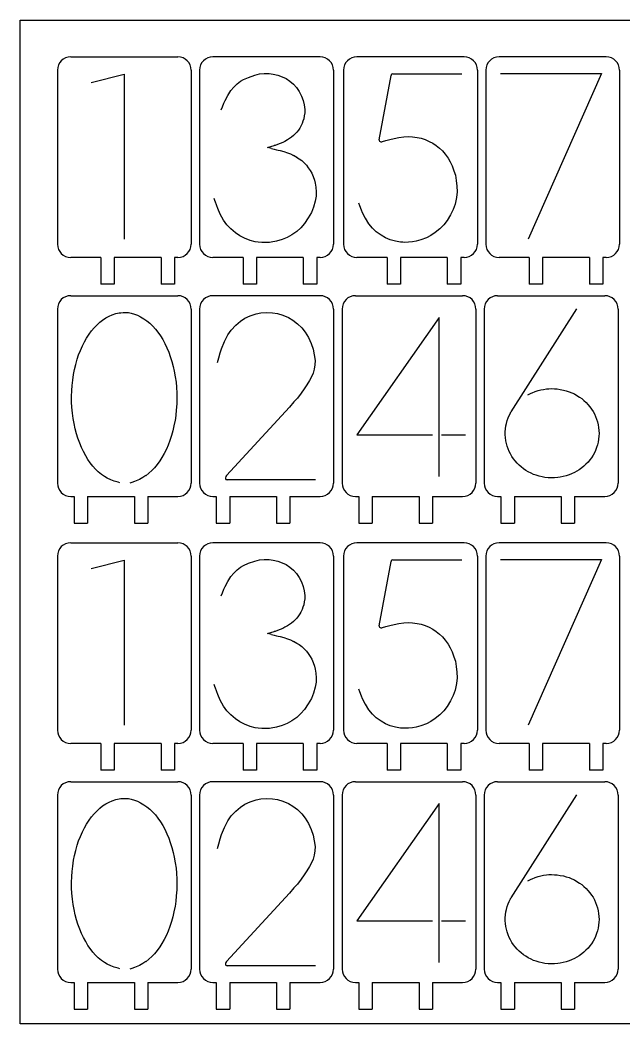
# Model space of a CAD drawing. Header units: millimetres. Extents: x 2133 to 4632, y 1065 to 2652.
# Drawn here: x 3803.5 to 3984, y 2005.3 to 2305.3 of the extents above; entities that cross this region are included whole.
import ezdxf

# ---------------------------------------------------------------- set-up
doc = ezdxf.new("R2010")
doc.units = ezdxf.units.MM
doc.layers.add('细实线', color=7, linetype='Continuous', lineweight=25)

msp = doc.modelspace()

# ---------------------------------------------------------------- linework, layer by layer
at = {"color": 7, "linetype": 'Continuous', "lineweight": 25}
for p, q in [((3818.642, 2294.303), (3850.642, 2294.303)), ((3893.135, 2294.303), (3861.135, 2294.303)), ((3936.178, 2294.303), (3904.178, 2294.303)), ((3978.671, 2294.303), (3946.671, 2294.303)), ((3814.642, 2290.303), (3814.642, 2238.303)), ((3854.642, 2290.303), (3854.642, 2238.303)), ((3857.135, 2290.303), (3857.135, 2238.303)), ((3897.135, 2290.303), (3897.135, 2238.303)), ((3900.178, 2290.303), (3900.178, 2238.303)), ((3940.178, 2290.303), (3940.178, 2238.303)), ((3942.671, 2290.303), (3942.671, 2238.303)), ((3982.671, 2290.303), (3982.671, 2238.303)), ((3827.642, 2234.303), (3818.642, 2234.303)), ((3827.642, 2234.303), (3827.642, 2226.303)), ((3845.642, 2234.303), (3831.642, 2234.303)), ((3831.642, 2234.303), (3831.642, 2226.303)), ((3845.642, 2234.303), (3845.642, 2226.303)), ((3850.642, 2234.303), (3849.642, 2234.303)), ((3849.642, 2234.303), (3849.642, 2226.303)), ((3870.135, 2234.303), (3861.135, 2234.303)), ((3870.135, 2234.303), (3870.135, 2226.303)), ((3888.135, 2234.303), (3874.135, 2234.303)), ((3874.135, 2234.303), (3874.135, 2226.303)), ((3888.135, 2234.303), (3888.135, 2226.303)), ((3893.135, 2234.303), (3892.135, 2234.303)), ((3892.135, 2234.303), (3892.135, 2226.303)), ((3913.178, 2234.303), (3904.178, 2234.303)), ((3913.178, 2234.303), (3913.178, 2226.303)), ((3931.178, 2234.303), (3917.178, 2234.303)), ((3917.178, 2234.303), (3917.178, 2226.303)), ((3931.178, 2234.303), (3931.178, 2226.303)), ((3936.178, 2234.303), (3935.178, 2234.303)), ((3935.178, 2234.303), (3935.178, 2226.303)), ((3955.671, 2234.303), (3946.671, 2234.303)), ((3955.671, 2234.303), (3955.671, 2226.303)), ((3973.671, 2234.303), (3959.671, 2234.303)), ((3959.671, 2234.303), (3959.671, 2226.303)), ((3973.671, 2234.303), (3973.671, 2226.303)), ((3978.671, 2234.303), (3977.671, 2234.303)), ((3977.671, 2234.303), (3977.671, 2226.303)), ((3831.642, 2226.303), (3827.642, 2226.303)), ((3849.642, 2226.303), (3845.642, 2226.303)), ((3874.135, 2226.303), (3870.135, 2226.303)), ((3892.135, 2226.303), (3888.135, 2226.303)), ((3917.178, 2226.303), (3913.178, 2226.303)), ((3935.178, 2226.303), (3931.178, 2226.303)), ((3959.671, 2226.303), (3955.671, 2226.303)), ((3977.671, 2226.303), (3973.671, 2226.303)), ((3818.642, 2222.891), (3850.642, 2222.891)), ((3893.135, 2222.891), (3861.135, 2222.891)), ((3903.734, 2222.891), (3935.734, 2222.891)), ((3946.227, 2222.891), (3978.227, 2222.891)), ((3814.642, 2218.891), (3814.642, 2166.891)), ((3854.642, 2218.891), (3854.642, 2166.891)), ((3857.135, 2218.891), (3857.135, 2166.891)), ((3897.135, 2218.891), (3897.135, 2166.891)), ((3899.734, 2218.891), (3899.734, 2166.891)), ((3939.734, 2218.891), (3939.734, 2166.891)), ((3942.227, 2218.891), (3942.227, 2166.891)), ((3982.227, 2218.891), (3982.227, 2166.891)), ((3818.642, 2162.891), (3819.642, 2162.891)), ((3819.642, 2162.891), (3819.642, 2154.891)), ((3823.642, 2162.891), (3823.642, 2154.891)), ((3823.642, 2162.891), (3837.642, 2162.891)), ((3837.642, 2162.891), (3837.642, 2154.891)), ((3841.642, 2162.891), (3850.642, 2162.891)), ((3841.642, 2162.891), (3841.642, 2154.891)), ((3861.135, 2162.891), (3862.135, 2162.891)), ((3862.135, 2162.891), (3862.135, 2154.891)), ((3866.135, 2162.891), (3866.135, 2154.891)), ((3866.135, 2162.891), (3880.135, 2162.891)), ((3880.135, 2162.891), (3880.135, 2154.891)), ((3884.135, 2162.891), (3893.135, 2162.891)), ((3884.135, 2162.891), (3884.135, 2154.891)), ((3903.734, 2162.891), (3904.734, 2162.891)), ((3904.734, 2162.891), (3904.734, 2154.891)), ((3908.734, 2162.891), (3908.734, 2154.891)), ((3908.734, 2162.891), (3922.734, 2162.891)), ((3922.734, 2162.891), (3922.734, 2154.891)), ((3926.734, 2162.891), (3935.734, 2162.891)), ((3926.734, 2162.891), (3926.734, 2154.891)), ((3946.227, 2162.891), (3947.227, 2162.891)), ((3947.227, 2162.891), (3947.227, 2154.891)), ((3951.227, 2162.891), (3951.227, 2154.891)), ((3951.227, 2162.891), (3965.227, 2162.891)), ((3965.227, 2162.891), (3965.227, 2154.891)), ((3969.227, 2162.891), (3978.227, 2162.891)), ((3969.227, 2162.891), (3969.227, 2154.891)), ((3819.642, 2154.891), (3823.642, 2154.891)), ((3837.642, 2154.891), (3841.642, 2154.891)), ((3862.135, 2154.891), (3866.135, 2154.891)), ((3880.135, 2154.891), (3884.135, 2154.891)), ((3904.734, 2154.891), (3908.734, 2154.891)), ((3922.734, 2154.891), (3926.734, 2154.891)), ((3947.227, 2154.891), (3951.227, 2154.891)), ((3965.227, 2154.891), (3969.227, 2154.891)), ((3818.642, 2149.068), (3850.642, 2149.068)), ((3893.135, 2149.068), (3861.135, 2149.068)), ((3936.178, 2149.068), (3904.178, 2149.068)), ((3978.671, 2149.068), (3946.671, 2149.068)), ((3814.642, 2145.068), (3814.642, 2093.068)), ((3854.642, 2145.068), (3854.642, 2093.068)), ((3857.135, 2145.068), (3857.135, 2093.068)), ((3897.135, 2145.068), (3897.135, 2093.068)), ((3900.178, 2145.068), (3900.178, 2093.068)), ((3940.178, 2145.068), (3940.178, 2093.068)), ((3942.671, 2145.068), (3942.671, 2093.068)), ((3982.671, 2145.068), (3982.671, 2093.068)), ((3827.642, 2089.068), (3818.642, 2089.068)), ((3827.642, 2089.068), (3827.642, 2081.068)), ((3845.642, 2089.068), (3831.642, 2089.068)), ((3831.642, 2089.068), (3831.642, 2081.068)), ((3845.642, 2089.068), (3845.642, 2081.068)), ((3850.642, 2089.068), (3849.642, 2089.068)), ((3849.642, 2089.068), (3849.642, 2081.068)), ((3870.135, 2089.068), (3861.135, 2089.068)), ((3870.135, 2089.068), (3870.135, 2081.068)), ((3888.135, 2089.068), (3874.135, 2089.068)), ((3874.135, 2089.068), (3874.135, 2081.068)), ((3888.135, 2089.068), (3888.135, 2081.068)), ((3893.135, 2089.068), (3892.135, 2089.068)), ((3892.135, 2089.068), (3892.135, 2081.068)), ((3913.178, 2089.068), (3904.178, 2089.068)), ((3913.178, 2089.068), (3913.178, 2081.068)), ((3931.178, 2089.068), (3917.178, 2089.068)), ((3917.178, 2089.068), (3917.178, 2081.068)), ((3931.178, 2089.068), (3931.178, 2081.068)), ((3936.178, 2089.068), (3935.178, 2089.068)), ((3935.178, 2089.068), (3935.178, 2081.068)), ((3955.671, 2089.068), (3946.671, 2089.068)), ((3955.671, 2089.068), (3955.671, 2081.068)), ((3973.671, 2089.068), (3959.671, 2089.068)), ((3959.671, 2089.068), (3959.671, 2081.068)), ((3973.671, 2089.068), (3973.671, 2081.068)), ((3978.671, 2089.068), (3977.671, 2089.068)), ((3977.671, 2089.068), (3977.671, 2081.068)), ((3831.642, 2081.068), (3827.642, 2081.068)), ((3849.642, 2081.068), (3845.642, 2081.068)), ((3874.135, 2081.068), (3870.135, 2081.068)), ((3892.135, 2081.068), (3888.135, 2081.068)), ((3917.178, 2081.068), (3913.178, 2081.068)), ((3935.178, 2081.068), (3931.178, 2081.068)), ((3959.671, 2081.068), (3955.671, 2081.068)), ((3977.671, 2081.068), (3973.671, 2081.068)), ((3818.642, 2077.656), (3850.642, 2077.656)), ((3893.135, 2077.656), (3861.135, 2077.656)), ((3903.734, 2077.656), (3935.734, 2077.656)), ((3946.227, 2077.656), (3978.227, 2077.656)), ((3814.642, 2073.656), (3814.642, 2021.656)), ((3854.642, 2073.656), (3854.642, 2021.656)), ((3857.135, 2073.656), (3857.135, 2021.656)), ((3897.135, 2073.656), (3897.135, 2021.656)), ((3899.734, 2073.656), (3899.734, 2021.656)), ((3939.734, 2073.656), (3939.734, 2021.656)), ((3942.227, 2073.656), (3942.227, 2021.656)), ((3982.227, 2073.656), (3982.227, 2021.656)), ((3818.642, 2017.656), (3819.642, 2017.656)), ((3819.642, 2017.656), (3819.642, 2009.656)), ((3823.642, 2017.656), (3823.642, 2009.656)), ((3823.642, 2017.656), (3837.642, 2017.656)), ((3837.642, 2017.656), (3837.642, 2009.656)), ((3841.642, 2017.656), (3850.642, 2017.656)), ((3841.642, 2017.656), (3841.642, 2009.656)), ((3861.135, 2017.656), (3862.135, 2017.656)), ((3862.135, 2017.656), (3862.135, 2009.656)), ((3866.135, 2017.656), (3866.135, 2009.656)), ((3866.135, 2017.656), (3880.135, 2017.656)), ((3880.135, 2017.656), (3880.135, 2009.656)), ((3884.135, 2017.656), (3893.135, 2017.656)), ((3884.135, 2017.656), (3884.135, 2009.656)), ((3903.734, 2017.656), (3904.734, 2017.656)), ((3904.734, 2017.656), (3904.734, 2009.656)), ((3908.734, 2017.656), (3908.734, 2009.656)), ((3908.734, 2017.656), (3922.734, 2017.656)), ((3922.734, 2017.656), (3922.734, 2009.656)), ((3926.734, 2017.656), (3935.734, 2017.656)), ((3926.734, 2017.656), (3926.734, 2009.656)), ((3946.227, 2017.656), (3947.227, 2017.656)), ((3947.227, 2017.656), (3947.227, 2009.656)), ((3951.227, 2017.656), (3951.227, 2009.656)), ((3951.227, 2017.656), (3965.227, 2017.656)), ((3965.227, 2017.656), (3965.227, 2009.656)), ((3969.227, 2017.656), (3978.227, 2017.656)), ((3969.227, 2017.656), (3969.227, 2009.656)), ((3819.642, 2009.656), (3823.642, 2009.656)), ((3837.642, 2009.656), (3841.642, 2009.656)), ((3862.135, 2009.656), (3866.135, 2009.656)), ((3880.135, 2009.656), (3884.135, 2009.656)), ((3904.734, 2009.656), (3908.734, 2009.656)), ((3922.734, 2009.656), (3926.734, 2009.656)), ((3947.227, 2009.656), (3951.227, 2009.656)), ((3965.227, 2009.656), (3969.227, 2009.656))]:
    msp.add_line(p, q, dxfattribs=at)
for points in [[(3873.645, 2288.833), (3875.018, 2289.153)], [(3875.018, 2289.153), (3876.414, 2289.264)], [(3876.414, 2289.264), (3877.904, 2289.257)], [(3877.904, 2289.257), (3879.151, 2289.117)], [(3879.151, 2289.117), (3880.493, 2288.787)], [(3867.398, 2285.232), (3868.405, 2286.186)], [(3868.405, 2286.186), (3869.405, 2286.983)], [(3869.405, 2286.983), (3870.243, 2287.476)], [(3870.243, 2287.476), (3871.784, 2288.148)], [(3871.784, 2288.148), (3873.645, 2288.833)], [(3880.493, 2288.787), (3881.866, 2288.313)], [(3881.866, 2288.313), (3882.986, 2287.776)], [(3882.986, 2287.776), (3884.12, 2287.011)], [(3884.12, 2287.011), (3885.254, 2286.06)], [(3885.254, 2286.06), (3886.101, 2285.147)], [(3865.559, 2282.737), (3866.502, 2284.172)], [(3866.502, 2284.172), (3867.398, 2285.232)], [(3886.101, 2285.147), (3886.888, 2283.959)], [(3886.888, 2283.959), (3887.601, 2282.567)], [(3863.97, 2279.324), (3864.405, 2280.408)], [(3864.405, 2280.408), (3864.748, 2281.215)], [(3864.748, 2281.215), (3865.559, 2282.737)], [(3887.601, 2282.567), (3888.079, 2281.261)], [(3888.079, 2281.261), (3888.395, 2279.892)], [(3863.609, 2278.425), (3863.97, 2279.324)], [(3888.395, 2279.892), (3888.57, 2278.563)], [(3888.563, 2277.575), (3888.439, 2276.633)], [(3888.57, 2278.563), (3888.563, 2277.575)], [(3887.758, 2274.318), (3887.413, 2273.598)], [(3888.042, 2275.006), (3887.758, 2274.318)], [(3888.252, 2275.702), (3888.042, 2275.006)], [(3888.439, 2276.633), (3888.252, 2275.702)], [(3885.746, 2271.291), (3885.219, 2270.789)], [(3886.193, 2271.793), (3885.746, 2271.291)], [(3886.671, 2272.411), (3886.193, 2271.793)], [(3887.08, 2273.009), (3886.671, 2272.411)], [(3887.413, 2273.598), (3887.08, 2273.009)], [(3880.386, 2268.04), (3879.722, 2267.818)], [(3881.247, 2268.367), (3880.386, 2268.04)], [(3882.006, 2268.689), (3881.247, 2268.367)], [(3882.67, 2269.022), (3882.006, 2268.689)], [(3883.408, 2269.444), (3882.67, 2269.022)], [(3884.053, 2269.854), (3883.408, 2269.444)], [(3884.611, 2270.271), (3884.053, 2269.854)], [(3885.219, 2270.789), (3884.611, 2270.271)], [(3911.85, 2268.986), (3912.819, 2269.271)], [(3912.807, 2269.268), (3914.017, 2269.599)], [(3914.017, 2269.599), (3915.249, 2269.911)], [(3915.249, 2269.911), (3916.689, 2270.178)], [(3916.689, 2270.178), (3918.195, 2270.362)], [(3918.195, 2270.362), (3919.452, 2270.42)], [(3919.452, 2270.42), (3920.779, 2270.348)], [(3920.779, 2270.348), (3922.18, 2270.174)], [(3922.18, 2270.174), (3923.339, 2269.932)], [(3923.339, 2269.932), (3924.531, 2269.541)], [(3924.531, 2269.541), (3925.786, 2269.023)], [(3925.786, 2269.023), (3926.811, 2268.492)], [(3926.811, 2268.492), (3927.831, 2267.801)], [(3879.426, 2266.694), (3880.092, 2266.523)], [(3879.587, 2267.778), (3879.428, 2267.732)], [(3879.739, 2267.823), (3879.587, 2267.778)], [(3880.092, 2266.523), (3880.672, 2266.383)], [(3880.672, 2266.383), (3881.229, 2266.253)], [(3881.229, 2266.253), (3882.277, 2265.968)], [(3882.277, 2265.968), (3883.369, 2265.618)], [(3883.369, 2265.618), (3884.265, 2265.278)], [(3884.265, 2265.278), (3885.209, 2264.83)], [(3927.831, 2267.801), (3928.897, 2266.952)], [(3928.897, 2266.952), (3929.752, 2266.141)], [(3929.752, 2266.141), (3930.568, 2265.164)], [(3930.568, 2265.164), (3931.399, 2264.002)], [(3885.18, 2264.844), (3886.159, 2264.31)], [(3886.127, 2264.327), (3886.891, 2263.843)], [(3886.891, 2263.843), (3887.655, 2263.25)], [(3887.655, 2263.25), (3888.429, 2262.558)], [(3888.429, 2262.558), (3889.048, 2261.916)], [(3931.399, 2264.002), (3932.048, 2262.921)], [(3932.048, 2262.921), (3932.623, 2261.673)], [(3889.048, 2261.916), (3889.639, 2261.155)], [(3889.639, 2261.155), (3890.224, 2260.275)], [(3890.224, 2260.275), (3890.676, 2259.467)], [(3890.676, 2259.467), (3891.075, 2258.533)], [(3932.607, 2261.715), (3933.179, 2260.213)], [(3933.179, 2260.213), (3933.582, 2258.873)], [(3891.075, 2258.533), (3891.451, 2257.45)], [(3891.451, 2257.45), (3891.714, 2256.48)], [(3891.714, 2256.48), (3891.881, 2255.32)], [(3933.582, 2258.873), (3933.862, 2257.354)], [(3933.862, 2257.354), (3934.053, 2255.581)], [(3891.881, 2255.32), (3891.965, 2253.931)], [(3891.965, 2253.931), (3891.943, 2252.636)], [(3934.108, 2253.952), (3933.927, 2252.211)], [(3934.053, 2255.581), (3934.108, 2253.952)], [(3861.827, 2251.086), (3861.536, 2251.951)], [(3862.306, 2249.727), (3861.824, 2251.096)], [(3891.693, 2251.123), (3891.19, 2249.364)], [(3891.943, 2252.636), (3891.693, 2251.123)], [(3905.028, 2249.715), (3904.692, 2250.542)], [(3933.515, 2250.289), (3932.959, 2248.624)], [(3933.927, 2252.211), (3933.515, 2250.289)], [(3862.573, 2248.969), (3862.306, 2249.727)], [(3863.34, 2247.214), (3862.573, 2248.969)], [(3864.323, 2245.444), (3863.34, 2247.214)], [(3890.542, 2247.738), (3889.64, 2246.124)], [(3891.19, 2249.364), (3890.542, 2247.738)], [(3905.567, 2248.408), (3905.028, 2249.715)], [(3905.872, 2247.672), (3905.567, 2248.409)], [(3906.716, 2246.002), (3905.872, 2247.672)], [(3932.167, 2247.028), (3931.152, 2245.374)], [(3932.959, 2248.624), (3932.167, 2247.028)], [(3865.311, 2244.039), (3864.323, 2245.444)], [(3866.456, 2242.844), (3865.311, 2244.039)], [(3888.517, 2244.495), (3887.43, 2243.224)], [(3889.64, 2246.124), (3888.517, 2244.495)], [(3907.763, 2244.347), (3906.681, 2246.057)], [(3908.79, 2243.063), (3907.763, 2244.347)], [(3930.147, 2244.054), (3928.988, 2242.901)], [(3931.152, 2245.374), (3930.147, 2244.054)], [(3867.855, 2241.647), (3866.456, 2242.844)], [(3869.174, 2240.738), (3867.855, 2241.647)], [(3884.67, 2241.05), (3883.3, 2240.262)], [(3886.162, 2242.119), (3884.67, 2241.05)], [(3887.43, 2243.224), (3886.162, 2242.119)], [(3909.964, 2241.989), (3908.79, 2243.063)], [(3911.38, 2240.938), (3909.964, 2241.989)], [(3927.594, 2241.744), (3926.299, 2240.864)], [(3928.988, 2242.901), (3927.594, 2241.744)], [(3870.579, 2240.048), (3869.174, 2240.738)], [(3872.236, 2239.422), (3870.579, 2240.048)], [(3873.742, 2239.014), (3872.236, 2239.422)], [(3874.648, 2238.88), (3873.742, 2239.014)], [(3875.723, 2238.794), (3874.648, 2238.88)], [(3876.844, 2238.765), (3875.723, 2238.794)], [(3877.466, 2238.775), (3876.844, 2238.765)], [(3878.053, 2238.805), (3877.466, 2238.775)], [(3878.577, 2238.857), (3878.053, 2238.805)], [(3880.105, 2239.159), (3878.577, 2238.857)], [(3881.809, 2239.665), (3880.105, 2239.159)], [(3883.3, 2240.262), (3881.809, 2239.665)], [(3912.695, 2240.169), (3911.38, 2240.938)], [(3914.09, 2239.619), (3912.695, 2240.169)], [(3915.722, 2239.154), (3914.09, 2239.619)], [(3917.18, 2238.892), (3915.722, 2239.154)], [(3917.522, 2238.863), (3917.18, 2238.892)], [(3917.938, 2238.845), (3917.522, 2238.863)], [(3918.386, 2238.839), (3917.938, 2238.845)], [(3919.613, 2238.877), (3918.386, 2238.839)], [(3920.818, 2238.988), (3919.613, 2238.877)], [(3921.867, 2239.162), (3920.773, 2238.981)], [(3923.313, 2239.582), (3921.867, 2239.162)], [(3924.932, 2240.217), (3923.313, 2239.582)], [(3926.299, 2240.864), (3924.932, 2240.217)], [(3830.068, 2216.795), (3831.007, 2217.184)], [(3831.007, 2217.184), (3832.09, 2217.527)], [(3832.09, 2217.527), (3833.071, 2217.746)], [(3833.071, 2217.746), (3833.636, 2217.816)], [(3833.636, 2217.816), (3834.279, 2217.862)], [(3834.279, 2217.862), (3834.922, 2217.877)], [(3834.922, 2217.877), (3835.266, 2217.872)], [(3835.266, 2217.872), (3835.584, 2217.856)], [(3835.584, 2217.856), (3835.855, 2217.83)], [(3835.855, 2217.83), (3836.673, 2217.67)], [(3836.673, 2217.67), (3837.652, 2217.392)], [(3837.652, 2217.392), (3838.582, 2217.052)], [(3838.582, 2217.052), (3839.491, 2216.608)], [(3872.301, 2216.897), (3874.005, 2217.479)], [(3874.005, 2217.479), (3875.477, 2217.771)], [(3875.477, 2217.771), (3877.17, 2217.864)], [(3877.17, 2217.864), (3878.936, 2217.793)], [(3878.936, 2217.793), (3880.411, 2217.549)], [(3880.411, 2217.549), (3882.027, 2217.044)], [(3882.027, 2217.044), (3883.671, 2216.353)], [(3825.59, 2213.269), (3826.483, 2214.21)], [(3826.483, 2214.21), (3827.297, 2214.969)], [(3827.297, 2214.969), (3828.159, 2215.628)], [(3828.159, 2215.628), (3829.161, 2216.289)], [(3829.161, 2216.289), (3830.068, 2216.795)], [(3839.491, 2216.608), (3840.512, 2216.008)], [(3840.512, 2216.008), (3841.407, 2215.389)], [(3841.407, 2215.389), (3842.225, 2214.692)], [(3842.225, 2214.692), (3843.14, 2213.806)], [(3866.607, 2212.638), (3867.93, 2214.048)], [(3867.93, 2214.048), (3869.387, 2215.314)], [(3869.387, 2215.314), (3870.706, 2216.167)], [(3870.706, 2216.167), (3872.301, 2216.897)], [(3883.671, 2216.353), (3884.996, 2215.599)], [(3884.996, 2215.599), (3886.361, 2214.534)], [(3886.361, 2214.534), (3887.699, 2213.258)], [(3823.355, 2210.202), (3824.119, 2211.386)], [(3824.119, 2211.386), (3824.824, 2212.366)], [(3824.824, 2212.366), (3825.59, 2213.269)], [(3843.14, 2213.806), (3843.94, 2212.935)], [(3843.94, 2212.935), (3844.658, 2212.01)], [(3844.658, 2212.01), (3845.449, 2210.872)], [(3864.559, 2209.215), (3865.587, 2211.194)], [(3865.587, 2211.194), (3866.607, 2212.638)], [(3887.699, 2213.258), (3888.716, 2212.021)], [(3888.716, 2212.021), (3889.656, 2210.435)], [(3822.126, 2207.912), (3822.705, 2209.082)], [(3822.705, 2209.082), (3823.355, 2210.202)], [(3845.449, 2210.872), (3846.133, 2209.78)], [(3846.133, 2209.78), (3846.733, 2208.657)], [(3846.733, 2208.657), (3847.379, 2207.302)], [(3863.679, 2207.063), (3864.559, 2209.215)], [(3889.656, 2210.435), (3890.501, 2208.61)], [(3890.501, 2208.61), (3891.058, 2206.928)], [(3820.56, 2203.883), (3820.996, 2205.213)], [(3820.996, 2205.213), (3821.511, 2206.518)], [(3821.511, 2206.518), (3822.126, 2207.912)], [(3847.379, 2207.302), (3847.929, 2206.018)], [(3847.929, 2206.018), (3848.392, 2204.727)], [(3862.871, 2204.349), (3863.296, 2205.836)], [(3863.29, 2205.82), (3863.679, 2207.063)], [(3891.058, 2206.928), (3891.43, 2205.171)], [(3891.43, 2205.171), (3891.64, 2203.487)], [(3819.745, 2200.817), (3820.113, 2202.313)], [(3820.107, 2202.291), (3820.56, 2203.883)], [(3848.392, 2204.727), (3848.874, 2203.19)], [(3848.874, 2203.19), (3849.27, 2201.743)], [(3862.457, 2202.899), (3862.871, 2204.349)], [(3891.635, 2202.224), (3891.426, 2200.976)], [(3891.64, 2203.487), (3891.635, 2202.224)], [(3819.22, 2197.68), (3819.477, 2199.392)], [(3819.477, 2199.392), (3819.754, 2200.851)], [(3849.27, 2201.743), (3849.578, 2200.316)], [(3849.578, 2200.316), (3849.875, 2198.629)], [(3891.066, 2199.697), (3890.63, 2198.68)], [(3891.426, 2200.976), (3891.066, 2199.697)], [(3818.936, 2194.54), (3819.036, 2196.091)], [(3819.036, 2196.091), (3819.22, 2197.68)], [(3849.875, 2198.629), (3850.098, 2197.049)], [(3850.098, 2197.049), (3850.234, 2195.52)], [(3889.218, 2196.266), (3888.441, 2195.102)], [(3890.004, 2197.554), (3889.218, 2196.266)], [(3890.63, 2198.68), (3890.004, 2197.554)], [(3818.886, 2192.745), (3818.936, 2194.54)], [(3850.234, 2195.52), (3850.327, 2193.733)], [(3850.327, 2193.733), (3850.357, 2192.071)], [(3887.473, 2193.767), (3886.361, 2192.298)], [(3888.441, 2195.102), (3887.473, 2193.767)], [(3955.223, 2193.286), (3955.662, 2193.486)], [(3955.662, 2193.486), (3956.217, 2193.738)], [(3956.213, 2193.736), (3956.562, 2193.893)], [(3956.562, 2193.893), (3957.406, 2194.221)], [(3957.406, 2194.221), (3958.313, 2194.522)], [(3958.313, 2194.522), (3959.102, 2194.734)], [(3959.102, 2194.734), (3959.958, 2194.906)], [(3959.958, 2194.906), (3960.816, 2195.04)], [(3960.816, 2195.04), (3961.501, 2195.107)], [(3961.501, 2195.107), (3962.312, 2195.121)], [(3962.312, 2195.121), (3963.222, 2195.096)], [(3963.222, 2195.096), (3964.04, 2195.033)], [(3964.04, 2195.033), (3964.961, 2194.898)], [(3964.961, 2194.898), (3965.919, 2194.708)], [(3965.919, 2194.708), (3966.709, 2194.502)], [(3966.709, 2194.502), (3967.561, 2194.209)], [(3967.561, 2194.209), (3968.442, 2193.856)], [(3968.442, 2193.856), (3969.161, 2193.519)], [(3969.161, 2193.519), (3969.926, 2193.078)], [(3969.926, 2193.078), (3970.713, 2192.58)], [(3818.895, 2191.097), (3818.886, 2192.745)], [(3818.982, 2189.539), (3818.895, 2191.097)], [(3850.31, 2190.53), (3850.188, 2188.728)], [(3850.357, 2192.071), (3850.308, 2190.509)], [(3886.361, 2192.298), (3885.337, 2191.154)], [(3970.713, 2192.58), (3971.352, 2192.122)], [(3971.352, 2192.122), (3972.013, 2191.567)], [(3972.013, 2191.567), (3972.687, 2190.94)], [(3972.687, 2190.94), (3973.224, 2190.378)], [(3973.224, 2190.378), (3973.764, 2189.719)], [(3819.144, 2187.775), (3818.982, 2189.539)], [(3819.345, 2186.189), (3819.144, 2187.775)], [(3850.027, 2187.139), (3849.795, 2185.637)], [(3850.19, 2188.748), (3850.022, 2187.109)], [(3949.393, 2186.424), (3949.691, 2187.117)], [(3949.691, 2187.117), (3950.037, 2187.834)], [(3973.764, 2189.719), (3974.306, 2188.981)], [(3974.306, 2188.981), (3974.728, 2188.33)], [(3974.728, 2188.33), (3975.131, 2187.581)], [(3975.131, 2187.581), (3975.521, 2186.75)], [(3819.608, 2184.733), (3819.345, 2186.189)], [(3819.969, 2183.095), (3819.608, 2184.733)], [(3849.799, 2185.659), (3849.472, 2183.97)], [(3948.688, 2183.954), (3948.861, 2184.738)], [(3948.861, 2184.738), (3949.116, 2185.63)], [(3949.116, 2185.63), (3949.393, 2186.424)], [(3975.521, 2186.75), (3975.81, 2186.026)], [(3975.81, 2186.026), (3976.059, 2185.206)], [(3976.059, 2185.206), (3976.28, 2184.3)], [(3976.28, 2184.3), (3976.42, 2183.514)], [(3820.347, 2181.631), (3819.969, 2183.095)], [(3820.767, 2180.309), (3820.347, 2181.631)], [(3848.736, 2181.117), (3848.232, 2179.605)], [(3849.125, 2182.462), (3848.736, 2181.117)], [(3849.472, 2183.97), (3849.125, 2182.462)], [(3948.497, 2181.35), (3948.507, 2182.171)], [(3948.558, 2180.5), (3948.497, 2181.35)], [(3948.507, 2182.171), (3948.577, 2183.116)], [(3948.577, 2183.116), (3948.688, 2183.954)], [(3976.42, 2183.514), (3976.503, 2182.612)], [(3976.5, 2182.648), (3976.532, 2181.7)], [(3976.532, 2181.7), (3976.51, 2180.889)], [(3821.305, 2178.833), (3820.767, 2180.309)], [(3821.84, 2177.523), (3821.305, 2178.833)], [(3847.735, 2178.238), (3847.204, 2177.048)], [(3848.232, 2179.605), (3847.735, 2178.238)], [(3948.68, 2179.564), (3948.558, 2180.5)], [(3948.834, 2178.77), (3948.68, 2179.564)], [(3949.061, 2177.972), (3948.834, 2178.77)], [(3976.071, 2178.322), (3975.808, 2177.518)], [(3976.254, 2179.098), (3976.071, 2178.322)], [(3976.412, 2180.025), (3976.254, 2179.098)], [(3976.51, 2180.889), (3976.412, 2180.025)], [(3822.399, 2176.364), (3821.84, 2177.523)], [(3823.094, 2175.082), (3822.399, 2176.364)], [(3823.768, 2173.959), (3823.094, 2175.082)], [(3846.538, 2175.723), (3845.88, 2174.54)], [(3847.204, 2177.048), (3846.538, 2175.723)], [(3949.364, 2177.098), (3949.061, 2177.972)], [(3949.67, 2176.361), (3949.364, 2177.098)], [(3950.044, 2175.635), (3949.67, 2176.361)], [(3950.508, 2174.844), (3950.044, 2175.635)], [(3974.731, 2175.217), (3974.237, 2174.444)], [(3975.143, 2175.944), (3974.731, 2175.217)], [(3975.472, 2176.659), (3975.143, 2175.944)], [(3975.808, 2177.518), (3975.458, 2176.623)], [(3824.447, 2172.99), (3823.768, 2173.959)], [(3825.279, 2171.937), (3824.447, 2172.99)], [(3844.418, 2172.43), (3843.631, 2171.459)], [(3845.225, 2173.534), (3844.418, 2172.43)], [(3845.88, 2174.54), (3845.225, 2173.534)], [(3950.951, 2174.18), (3950.508, 2174.844)], [(3951.457, 2173.541), (3950.951, 2174.18)], [(3952.064, 2172.85), (3951.457, 2173.541)], [(3952.628, 2172.277), (3952.064, 2172.85)], [(3953.247, 2171.74), (3952.628, 2172.277)], [(3972.602, 2172.503), (3972.025, 2171.957)], [(3973.236, 2173.172), (3972.602, 2172.503)], [(3973.776, 2173.806), (3973.236, 2173.172)], [(3974.237, 2174.444), (3973.776, 2173.806)], [(3826.072, 2171.033), (3825.279, 2171.937)], [(3826.851, 2170.284), (3826.072, 2171.033)], [(3827.8, 2169.493), (3826.851, 2170.284)], [(3828.692, 2168.84), (3827.8, 2169.493)], [(3841.089, 2169.119), (3840.191, 2168.53)], [(3841.968, 2169.837), (3841.042, 2169.089)], [(3842.898, 2170.689), (3841.942, 2169.815)], [(3843.631, 2171.459), (3842.87, 2170.663)], [(3953.979, 2171.168), (3953.247, 2171.74)], [(3954.649, 2170.7), (3953.979, 2171.168)], [(3955.364, 2170.28), (3954.649, 2170.7)], [(3956.202, 2169.845), (3955.364, 2170.28)], [(3956.963, 2169.499), (3956.202, 2169.845)], [(3957.757, 2169.212), (3956.963, 2169.499)], [(3958.681, 2168.931), (3957.757, 2169.212)], [(3966.755, 2169.059), (3965.816, 2168.811)], [(3967.577, 2169.324), (3966.755, 2169.059)], [(3968.339, 2169.638), (3967.577, 2169.324)], [(3969.195, 2170.044), (3968.339, 2169.638)], [(3969.941, 2170.447), (3969.195, 2170.044)], [(3970.619, 2170.885), (3969.941, 2170.447)], [(3971.373, 2171.431), (3970.619, 2170.885)], [(3972.025, 2171.957), (3971.373, 2171.431)], [(3829.558, 2168.334), (3828.692, 2168.84)], [(3830.596, 2167.843), (3829.558, 2168.334)], [(3831.598, 2167.461), (3830.596, 2167.843)], [(3832.058, 2167.324), (3831.598, 2167.461)], [(3832.759, 2167.121), (3832.053, 2167.326)], [(3833.292, 2166.967), (3832.759, 2167.121)], [(3836.891, 2167.07), (3836.266, 2166.848)], [(3837.714, 2167.363), (3836.891, 2167.07)], [(3838.174, 2167.53), (3837.714, 2167.363)], [(3839.167, 2167.975), (3838.174, 2167.53)], [(3840.191, 2168.53), (3839.167, 2167.975)], [(3959.515, 2168.726), (3958.681, 2168.931)], [(3960.37, 2168.585), (3959.515, 2168.726)], [(3961.358, 2168.477), (3960.37, 2168.585)], [(3962.235, 2168.427), (3961.358, 2168.477)], [(3962.265, 2168.426), (3962.235, 2168.427)], [(3962.353, 2168.43), (3962.315, 2168.43)], [(3963.249, 2168.458), (3962.353, 2168.43)], [(3964.174, 2168.531), (3963.249, 2168.458)], [(3964.957, 2168.632), (3964.174, 2168.531)], [(3965.816, 2168.811), (3964.957, 2168.632)], [(3869.405, 2141.748), (3870.243, 2142.241)], [(3870.243, 2142.241), (3871.784, 2142.913)], [(3871.784, 2142.913), (3873.645, 2143.598)], [(3873.645, 2143.598), (3875.018, 2143.918)], [(3875.018, 2143.918), (3876.414, 2144.029)], [(3876.414, 2144.029), (3877.904, 2144.022)], [(3877.904, 2144.022), (3879.151, 2143.882)], [(3879.151, 2143.882), (3880.493, 2143.552)], [(3880.493, 2143.552), (3881.866, 2143.078)], [(3881.866, 2143.078), (3882.986, 2142.541)], [(3882.986, 2142.541), (3884.12, 2141.776)], [(3866.502, 2138.937), (3867.398, 2139.997)], [(3867.398, 2139.997), (3868.405, 2140.951)], [(3868.405, 2140.951), (3869.405, 2141.748)], [(3884.12, 2141.776), (3885.254, 2140.825)], [(3885.254, 2140.825), (3886.101, 2139.912)], [(3886.101, 2139.912), (3886.888, 2138.724)], [(3864.748, 2135.98), (3865.559, 2137.502)], [(3865.559, 2137.502), (3866.502, 2138.937)], [(3886.888, 2138.724), (3887.601, 2137.332)], [(3887.601, 2137.332), (3888.079, 2136.026)], [(3888.079, 2136.026), (3888.395, 2134.657)], [(3863.609, 2133.19), (3863.97, 2134.089)], [(3863.97, 2134.089), (3864.405, 2135.173)], [(3864.405, 2135.173), (3864.748, 2135.98)], [(3888.395, 2134.657), (3888.57, 2133.328)], [(3888.57, 2133.328), (3888.563, 2132.34)], [(3888.252, 2130.467), (3888.042, 2129.771)], [(3888.439, 2131.398), (3888.252, 2130.467)], [(3888.563, 2132.34), (3888.439, 2131.398)], [(3886.671, 2127.176), (3886.193, 2126.558)], [(3887.08, 2127.774), (3886.671, 2127.176)], [(3887.413, 2128.363), (3887.08, 2127.774)], [(3887.758, 2129.083), (3887.413, 2128.363)], [(3888.042, 2129.771), (3887.758, 2129.083)], [(3883.408, 2124.209), (3882.67, 2123.787)], [(3884.053, 2124.619), (3883.408, 2124.209)], [(3884.611, 2125.036), (3884.053, 2124.619)], [(3885.219, 2125.554), (3884.611, 2125.036)], [(3885.746, 2126.056), (3885.219, 2125.554)], [(3886.193, 2126.558), (3885.746, 2126.056)], [(3911.85, 2123.751), (3912.819, 2124.036)], [(3912.807, 2124.033), (3914.017, 2124.364)], [(3914.017, 2124.364), (3915.249, 2124.676)], [(3915.249, 2124.676), (3916.689, 2124.943)], [(3916.689, 2124.943), (3918.195, 2125.127)], [(3918.195, 2125.127), (3919.452, 2125.185)], [(3919.452, 2125.185), (3920.779, 2125.113)], [(3920.779, 2125.113), (3922.18, 2124.939)], [(3922.18, 2124.939), (3923.339, 2124.697)], [(3923.339, 2124.697), (3924.531, 2124.306)], [(3924.531, 2124.306), (3925.786, 2123.788)], [(3879.426, 2121.459), (3880.092, 2121.288)], [(3879.587, 2122.543), (3879.428, 2122.497)], [(3879.739, 2122.588), (3879.587, 2122.543)], [(3880.386, 2122.805), (3879.722, 2122.583)], [(3880.092, 2121.288), (3880.672, 2121.148)], [(3881.247, 2123.132), (3880.386, 2122.805)], [(3880.672, 2121.148), (3881.229, 2121.018)], [(3881.229, 2121.018), (3882.277, 2120.733)], [(3882.006, 2123.453), (3881.247, 2123.132)], [(3882.67, 2123.787), (3882.006, 2123.453)], [(3925.786, 2123.788), (3926.811, 2123.257)], [(3926.811, 2123.257), (3927.831, 2122.566)], [(3927.831, 2122.566), (3928.897, 2121.717)], [(3928.897, 2121.717), (3929.752, 2120.906)], [(3882.277, 2120.733), (3883.369, 2120.383)], [(3883.369, 2120.383), (3884.265, 2120.043)], [(3884.265, 2120.043), (3885.209, 2119.595)], [(3885.18, 2119.609), (3886.159, 2119.075)], [(3886.127, 2119.092), (3886.891, 2118.608)], [(3886.891, 2118.608), (3887.655, 2118.015)], [(3887.655, 2118.015), (3888.429, 2117.323)], [(3929.752, 2120.906), (3930.568, 2119.929)], [(3930.568, 2119.929), (3931.399, 2118.767)], [(3931.399, 2118.767), (3932.048, 2117.686)], [(3888.429, 2117.323), (3889.048, 2116.681)], [(3889.048, 2116.681), (3889.639, 2115.92)], [(3889.639, 2115.92), (3890.224, 2115.04)], [(3890.224, 2115.04), (3890.676, 2114.232)], [(3932.048, 2117.686), (3932.623, 2116.438)], [(3932.607, 2116.48), (3933.179, 2114.978)], [(3890.676, 2114.232), (3891.075, 2113.298)], [(3891.075, 2113.298), (3891.451, 2112.215)], [(3891.451, 2112.215), (3891.714, 2111.245)], [(3933.179, 2114.978), (3933.582, 2113.638)], [(3933.582, 2113.638), (3933.862, 2112.119)], [(3933.862, 2112.119), (3934.053, 2110.346)], [(3891.714, 2111.245), (3891.881, 2110.085)], [(3891.881, 2110.085), (3891.965, 2108.696)], [(3934.053, 2110.346), (3934.108, 2108.717)], [(3861.827, 2105.851), (3861.536, 2106.716)], [(3891.943, 2107.401), (3891.693, 2105.888)], [(3891.965, 2108.696), (3891.943, 2107.401)], [(3933.927, 2106.976), (3933.515, 2105.054)], [(3934.108, 2108.717), (3933.927, 2106.976)], [(3862.306, 2104.492), (3861.824, 2105.861)], [(3862.573, 2103.734), (3862.306, 2104.492)], [(3863.34, 2101.979), (3862.573, 2103.734)], [(3891.19, 2104.129), (3890.542, 2102.503)], [(3891.693, 2105.888), (3891.19, 2104.129)], [(3905.028, 2104.48), (3904.692, 2105.307)], [(3905.567, 2103.173), (3905.028, 2104.48)], [(3905.872, 2102.437), (3905.567, 2103.174)], [(3932.959, 2103.389), (3932.167, 2101.793)], [(3933.515, 2105.054), (3932.959, 2103.389)], [(3864.323, 2100.209), (3863.34, 2101.979)], [(3865.311, 2098.804), (3864.323, 2100.209)], [(3889.64, 2100.889), (3888.517, 2099.26)], [(3890.542, 2102.503), (3889.64, 2100.889)], [(3906.716, 2100.767), (3905.872, 2102.437)], [(3907.763, 2099.112), (3906.681, 2100.822)], [(3931.152, 2100.139), (3930.147, 2098.819)], [(3932.167, 2101.793), (3931.152, 2100.139)], [(3866.456, 2097.609), (3865.311, 2098.804)], [(3867.855, 2096.412), (3866.456, 2097.609)], [(3887.43, 2097.989), (3886.162, 2096.884)], [(3888.517, 2099.26), (3887.43, 2097.989)], [(3908.79, 2097.828), (3907.763, 2099.112)], [(3909.964, 2096.754), (3908.79, 2097.828)], [(3928.988, 2097.666), (3927.594, 2096.509)], [(3930.147, 2098.819), (3928.988, 2097.666)], [(3869.174, 2095.503), (3867.855, 2096.412)], [(3870.579, 2094.813), (3869.174, 2095.503)], [(3872.236, 2094.187), (3870.579, 2094.813)], [(3873.742, 2093.779), (3872.236, 2094.187)], [(3881.809, 2094.43), (3880.105, 2093.924)], [(3883.3, 2095.027), (3881.809, 2094.43)], [(3884.67, 2095.815), (3883.3, 2095.027)], [(3886.162, 2096.884), (3884.67, 2095.815)], [(3911.38, 2095.703), (3909.964, 2096.754)], [(3912.695, 2094.934), (3911.38, 2095.703)], [(3914.09, 2094.384), (3912.695, 2094.934)], [(3915.722, 2093.919), (3914.09, 2094.384)], [(3923.313, 2094.347), (3921.867, 2093.927)], [(3924.932, 2094.982), (3923.313, 2094.347)], [(3926.299, 2095.629), (3924.932, 2094.982)], [(3927.594, 2096.509), (3926.299, 2095.629)], [(3874.648, 2093.645), (3873.742, 2093.779)], [(3875.723, 2093.559), (3874.648, 2093.645)], [(3876.844, 2093.53), (3875.723, 2093.559)], [(3877.466, 2093.54), (3876.844, 2093.53)], [(3878.053, 2093.57), (3877.466, 2093.54)], [(3878.577, 2093.622), (3878.053, 2093.57)], [(3880.105, 2093.924), (3878.577, 2093.622)], [(3917.18, 2093.657), (3915.722, 2093.919)], [(3917.522, 2093.628), (3917.18, 2093.657)], [(3917.938, 2093.61), (3917.522, 2093.628)], [(3918.386, 2093.604), (3917.938, 2093.61)], [(3919.613, 2093.642), (3918.386, 2093.604)], [(3920.818, 2093.753), (3919.613, 2093.642)], [(3921.867, 2093.927), (3920.773, 2093.746)], [(3827.297, 2069.734), (3828.159, 2070.393)], [(3828.159, 2070.393), (3829.161, 2071.054)], [(3829.161, 2071.054), (3830.068, 2071.56)], [(3830.068, 2071.56), (3831.007, 2071.949)], [(3831.007, 2071.949), (3832.09, 2072.292)], [(3832.09, 2072.292), (3833.071, 2072.511)], [(3833.071, 2072.511), (3833.636, 2072.581)], [(3833.636, 2072.581), (3834.279, 2072.627)], [(3834.279, 2072.627), (3834.922, 2072.642)], [(3834.922, 2072.642), (3835.266, 2072.637)], [(3835.266, 2072.637), (3835.584, 2072.621)], [(3835.584, 2072.621), (3835.855, 2072.595)], [(3835.855, 2072.595), (3836.673, 2072.435)], [(3836.673, 2072.435), (3837.652, 2072.157)], [(3837.652, 2072.157), (3838.582, 2071.817)], [(3838.582, 2071.817), (3839.491, 2071.373)], [(3839.491, 2071.373), (3840.512, 2070.773)], [(3840.512, 2070.773), (3841.407, 2070.154)], [(3841.407, 2070.154), (3842.225, 2069.457)], [(3867.93, 2068.813), (3869.387, 2070.078)], [(3869.387, 2070.078), (3870.706, 2070.932)], [(3870.706, 2070.932), (3872.301, 2071.662)], [(3872.301, 2071.662), (3874.005, 2072.244)], [(3874.005, 2072.244), (3875.477, 2072.536)], [(3875.477, 2072.536), (3877.17, 2072.629)], [(3877.17, 2072.629), (3878.936, 2072.558)], [(3878.936, 2072.558), (3880.411, 2072.314)], [(3880.411, 2072.314), (3882.027, 2071.809)], [(3882.027, 2071.809), (3883.671, 2071.118)], [(3883.671, 2071.118), (3884.996, 2070.364)], [(3884.996, 2070.364), (3886.361, 2069.299)], [(3824.119, 2066.151), (3824.824, 2067.131)], [(3824.824, 2067.131), (3825.59, 2068.034)], [(3825.59, 2068.034), (3826.483, 2068.975)], [(3826.483, 2068.975), (3827.297, 2069.734)], [(3842.225, 2069.457), (3843.14, 2068.571)], [(3843.14, 2068.571), (3843.94, 2067.7)], [(3843.94, 2067.7), (3844.658, 2066.775)], [(3865.587, 2065.959), (3866.607, 2067.403)], [(3866.607, 2067.403), (3867.93, 2068.813)], [(3886.361, 2069.299), (3887.699, 2068.023)], [(3887.699, 2068.023), (3888.716, 2066.786)], [(3822.705, 2063.847), (3823.355, 2064.967)], [(3823.355, 2064.967), (3824.119, 2066.151)], [(3844.658, 2066.775), (3845.449, 2065.637)], [(3845.449, 2065.637), (3846.133, 2064.545)], [(3846.133, 2064.545), (3846.733, 2063.422)], [(3864.559, 2063.98), (3865.587, 2065.959)], [(3888.716, 2066.786), (3889.656, 2065.2)], [(3889.656, 2065.2), (3890.501, 2063.375)], [(3820.996, 2059.978), (3821.511, 2061.283)], [(3821.511, 2061.283), (3822.126, 2062.677)], [(3822.126, 2062.677), (3822.705, 2063.847)], [(3846.733, 2063.422), (3847.379, 2062.067)], [(3847.379, 2062.067), (3847.929, 2060.783)], [(3863.29, 2060.585), (3863.679, 2061.828)], [(3863.679, 2061.828), (3864.559, 2063.98)], [(3890.501, 2063.375), (3891.058, 2061.693)], [(3891.058, 2061.693), (3891.43, 2059.936)], [(3820.107, 2057.056), (3820.56, 2058.648)], [(3820.56, 2058.648), (3820.996, 2059.978)], [(3847.929, 2060.783), (3848.392, 2059.492)], [(3848.392, 2059.492), (3848.874, 2057.955)], [(3862.457, 2057.664), (3862.871, 2059.114)], [(3862.871, 2059.114), (3863.296, 2060.601)], [(3891.43, 2059.936), (3891.64, 2058.252)], [(3891.64, 2058.252), (3891.635, 2056.989)], [(3819.477, 2054.157), (3819.754, 2055.616)], [(3819.745, 2055.582), (3820.113, 2057.078)], [(3848.874, 2057.955), (3849.27, 2056.508)], [(3849.27, 2056.508), (3849.578, 2055.081)], [(3849.578, 2055.081), (3849.875, 2053.394)], [(3891.426, 2055.741), (3891.066, 2054.462)], [(3891.635, 2056.989), (3891.426, 2055.741)], [(3819.036, 2050.856), (3819.22, 2052.445)], [(3819.22, 2052.445), (3819.477, 2054.157)], [(3849.875, 2053.394), (3850.098, 2051.814)], [(3890.004, 2052.319), (3889.218, 2051.031)], [(3890.63, 2053.445), (3890.004, 2052.319)], [(3891.066, 2054.462), (3890.63, 2053.445)], [(3818.886, 2047.51), (3818.936, 2049.305)], [(3818.936, 2049.305), (3819.036, 2050.856)], [(3850.098, 2051.814), (3850.234, 2050.285)], [(3850.234, 2050.285), (3850.327, 2048.498)], [(3888.441, 2049.867), (3887.473, 2048.532)], [(3889.218, 2051.031), (3888.441, 2049.867)], [(3957.406, 2048.986), (3958.313, 2049.287)], [(3958.313, 2049.287), (3959.102, 2049.499)], [(3959.102, 2049.499), (3959.958, 2049.671)], [(3959.958, 2049.671), (3960.816, 2049.805)], [(3960.816, 2049.805), (3961.501, 2049.872)], [(3961.501, 2049.872), (3962.312, 2049.886)], [(3962.312, 2049.886), (3963.222, 2049.861)], [(3963.222, 2049.861), (3964.04, 2049.798)], [(3964.04, 2049.798), (3964.961, 2049.663)], [(3964.961, 2049.663), (3965.919, 2049.473)], [(3965.919, 2049.473), (3966.709, 2049.267)], [(3966.709, 2049.267), (3967.561, 2048.974)], [(3818.895, 2045.862), (3818.886, 2047.51)], [(3850.357, 2046.836), (3850.308, 2045.274)], [(3850.327, 2048.498), (3850.357, 2046.836)], [(3886.361, 2047.063), (3885.337, 2045.919)], [(3887.473, 2048.532), (3886.361, 2047.063)], [(3955.223, 2048.051), (3955.662, 2048.251)], [(3955.662, 2048.251), (3956.217, 2048.503)], [(3956.213, 2048.501), (3956.562, 2048.658)], [(3956.562, 2048.658), (3957.406, 2048.986)], [(3967.561, 2048.974), (3968.442, 2048.621)], [(3968.442, 2048.621), (3969.161, 2048.284)], [(3969.161, 2048.284), (3969.926, 2047.843)], [(3969.926, 2047.843), (3970.713, 2047.345)], [(3970.713, 2047.345), (3971.352, 2046.887)], [(3971.352, 2046.887), (3972.013, 2046.332)], [(3972.013, 2046.332), (3972.687, 2045.705)], [(3818.982, 2044.304), (3818.895, 2045.862)], [(3819.144, 2042.54), (3818.982, 2044.304)], [(3850.19, 2043.513), (3850.022, 2041.874)], [(3850.31, 2045.295), (3850.188, 2043.493)], [(3972.687, 2045.705), (3973.224, 2045.143)], [(3973.224, 2045.143), (3973.764, 2044.484)], [(3973.764, 2044.484), (3974.306, 2043.746)], [(3974.306, 2043.746), (3974.728, 2043.095)], [(3974.728, 2043.095), (3975.131, 2042.346)], [(3819.345, 2040.954), (3819.144, 2042.54)], [(3819.608, 2039.498), (3819.345, 2040.954)], [(3849.799, 2040.424), (3849.472, 2038.735)], [(3850.027, 2041.904), (3849.795, 2040.402)], [(3948.861, 2039.503), (3949.116, 2040.395)], [(3949.116, 2040.395), (3949.393, 2041.189)], [(3949.393, 2041.189), (3949.691, 2041.882)], [(3949.691, 2041.882), (3950.037, 2042.599)], [(3975.131, 2042.346), (3975.521, 2041.515)], [(3975.521, 2041.515), (3975.81, 2040.791)], [(3975.81, 2040.791), (3976.059, 2039.971)], [(3819.969, 2037.86), (3819.608, 2039.498)], [(3820.347, 2036.396), (3819.969, 2037.86)], [(3849.125, 2037.227), (3848.736, 2035.882)], [(3849.472, 2038.735), (3849.125, 2037.227)], [(3948.507, 2036.936), (3948.577, 2037.881)], [(3948.577, 2037.881), (3948.688, 2038.719)], [(3948.688, 2038.719), (3948.861, 2039.503)], [(3976.059, 2039.971), (3976.28, 2039.065)], [(3976.28, 2039.065), (3976.42, 2038.279)], [(3976.42, 2038.279), (3976.503, 2037.377)], [(3976.5, 2037.413), (3976.532, 2036.465)], [(3820.767, 2035.074), (3820.347, 2036.396)], [(3821.305, 2033.598), (3820.767, 2035.074)], [(3848.232, 2034.37), (3847.735, 2033.003)], [(3848.736, 2035.882), (3848.232, 2034.37)], [(3948.497, 2036.115), (3948.507, 2036.936)], [(3948.558, 2035.265), (3948.497, 2036.115)], [(3948.68, 2034.329), (3948.558, 2035.265)], [(3948.834, 2033.535), (3948.68, 2034.329)], [(3976.412, 2034.79), (3976.254, 2033.863)], [(3976.51, 2035.654), (3976.412, 2034.79)], [(3976.532, 2036.465), (3976.51, 2035.654)], [(3821.84, 2032.288), (3821.305, 2033.598)], [(3822.399, 2031.129), (3821.84, 2032.288)], [(3823.094, 2029.847), (3822.399, 2031.129)], [(3847.204, 2031.813), (3846.538, 2030.488)], [(3847.735, 2033.003), (3847.204, 2031.813)], [(3949.061, 2032.737), (3948.834, 2033.535)], [(3949.364, 2031.863), (3949.061, 2032.737)], [(3949.67, 2031.126), (3949.364, 2031.863)], [(3950.044, 2030.4), (3949.67, 2031.126)], [(3975.472, 2031.424), (3975.143, 2030.709)], [(3975.808, 2032.283), (3975.458, 2031.388)], [(3976.071, 2033.087), (3975.808, 2032.283)], [(3976.254, 2033.863), (3976.071, 2033.087)], [(3823.768, 2028.724), (3823.094, 2029.847)], [(3824.447, 2027.755), (3823.768, 2028.724)], [(3845.225, 2028.299), (3844.418, 2027.195)], [(3845.88, 2029.305), (3845.225, 2028.299)], [(3846.538, 2030.488), (3845.88, 2029.305)], [(3950.508, 2029.609), (3950.044, 2030.4)], [(3950.951, 2028.945), (3950.508, 2029.609)], [(3951.457, 2028.306), (3950.951, 2028.945)], [(3952.064, 2027.615), (3951.457, 2028.306)], [(3973.776, 2028.571), (3973.236, 2027.937)], [(3974.237, 2029.209), (3973.776, 2028.571)], [(3974.731, 2029.982), (3974.237, 2029.209)], [(3975.143, 2030.709), (3974.731, 2029.982)], [(3825.279, 2026.702), (3824.447, 2027.755)], [(3826.072, 2025.798), (3825.279, 2026.702)], [(3826.851, 2025.049), (3826.072, 2025.798)], [(3827.8, 2024.258), (3826.851, 2025.049)], [(3842.898, 2025.454), (3841.942, 2024.58)], [(3843.631, 2026.224), (3842.87, 2025.428)], [(3844.418, 2027.195), (3843.631, 2026.224)], [(3952.628, 2027.042), (3952.064, 2027.615)], [(3953.247, 2026.505), (3952.628, 2027.042)], [(3953.979, 2025.933), (3953.247, 2026.505)], [(3954.649, 2025.465), (3953.979, 2025.933)], [(3955.364, 2025.045), (3954.649, 2025.465)], [(3956.202, 2024.61), (3955.364, 2025.045)], [(3969.941, 2025.212), (3969.195, 2024.809)], [(3970.619, 2025.65), (3969.941, 2025.212)], [(3971.373, 2026.196), (3970.619, 2025.65)], [(3972.025, 2026.722), (3971.373, 2026.196)], [(3972.602, 2027.268), (3972.025, 2026.722)], [(3973.236, 2027.937), (3972.602, 2027.268)], [(3828.692, 2023.605), (3827.8, 2024.258)], [(3829.558, 2023.099), (3828.692, 2023.605)], [(3830.596, 2022.608), (3829.558, 2023.099)], [(3831.598, 2022.226), (3830.596, 2022.608)], [(3832.058, 2022.089), (3831.598, 2022.226)], [(3832.759, 2021.886), (3832.053, 2022.091)], [(3837.714, 2022.128), (3836.891, 2021.835)], [(3838.174, 2022.295), (3837.714, 2022.128)], [(3839.167, 2022.74), (3838.174, 2022.295)], [(3840.191, 2023.295), (3839.167, 2022.74)], [(3841.089, 2023.884), (3840.191, 2023.295)], [(3841.968, 2024.602), (3841.042, 2023.854)], [(3956.963, 2024.264), (3956.202, 2024.61)], [(3957.757, 2023.977), (3956.963, 2024.264)], [(3958.681, 2023.696), (3957.757, 2023.977)], [(3959.515, 2023.491), (3958.681, 2023.696)], [(3960.37, 2023.35), (3959.515, 2023.491)], [(3961.358, 2023.242), (3960.37, 2023.35)], [(3962.235, 2023.192), (3961.358, 2023.242)], [(3962.265, 2023.191), (3962.235, 2023.192)], [(3962.353, 2023.195), (3962.315, 2023.195)], [(3963.249, 2023.223), (3962.353, 2023.195)], [(3964.174, 2023.296), (3963.249, 2023.223)], [(3964.957, 2023.397), (3964.174, 2023.296)], [(3965.816, 2023.576), (3964.957, 2023.397)], [(3966.755, 2023.824), (3965.816, 2023.576)], [(3967.577, 2024.089), (3966.755, 2023.824)], [(3968.339, 2024.403), (3967.577, 2024.089)], [(3969.195, 2024.809), (3968.339, 2024.403)], [(3833.292, 2021.732), (3832.759, 2021.886)], [(3836.891, 2021.835), (3836.266, 2021.613)]]:
    msp.add_lwpolyline(points)
for centre, start, end in [((3818.642, 2290.303), 90, 180), ((3850.642, 2290.303), 0, 90), ((3861.135, 2290.303), 90, 180), ((3893.135, 2290.303), 0, 90), ((3904.178, 2290.303), 90, 180), ((3936.178, 2290.303), 0, 90), ((3946.671, 2290.303), 90, 180), ((3978.671, 2290.303), 0, 90), ((3818.642, 2238.303), 180, 270), ((3850.642, 2238.303), 270, 0), ((3861.135, 2238.303), 180, 270), ((3893.135, 2238.303), 270, 0), ((3904.178, 2238.303), 180, 270), ((3936.178, 2238.303), 270, 0), ((3946.671, 2238.303), 180, 270), ((3978.671, 2238.303), 270, 0), ((3818.642, 2218.891), 90, 180), ((3850.642, 2218.891), 0, 90), ((3861.135, 2218.891), 90, 180), ((3893.135, 2218.891), 0, 90), ((3903.734, 2218.891), 90, 180), ((3935.734, 2218.891), 0, 90), ((3946.227, 2218.891), 90, 180), ((3978.227, 2218.891), 0, 90), ((3818.642, 2166.891), 180, 270), ((3850.642, 2166.891), 270, 0), ((3861.135, 2166.891), 180, 270), ((3893.135, 2166.891), 270, 0), ((3903.734, 2166.891), 180, 270), ((3935.734, 2166.891), 270, 0), ((3946.227, 2166.891), 180, 270), ((3978.227, 2166.891), 270, 0), ((3818.642, 2145.068), 90, 180), ((3850.642, 2145.068), 0, 90), ((3861.135, 2145.068), 90, 180), ((3893.135, 2145.068), 0, 90), ((3904.178, 2145.068), 90, 180), ((3936.178, 2145.068), 0, 90), ((3946.671, 2145.068), 90, 180), ((3978.671, 2145.068), 0, 90), ((3818.642, 2093.068), 180, 270), ((3850.642, 2093.068), 270, 0), ((3861.135, 2093.068), 180, 270), ((3893.135, 2093.068), 270, 0), ((3904.178, 2093.068), 180, 270), ((3936.178, 2093.068), 270, 0), ((3946.671, 2093.068), 180, 270), ((3978.671, 2093.068), 270, 0), ((3818.642, 2073.656), 90, 180), ((3850.642, 2073.656), 0, 90), ((3861.135, 2073.656), 90, 180), ((3893.135, 2073.656), 0, 90), ((3903.734, 2073.656), 90, 180), ((3935.734, 2073.656), 0, 90), ((3946.227, 2073.656), 90, 180), ((3978.227, 2073.656), 0, 90), ((3818.642, 2021.656), 180, 270), ((3850.642, 2021.656), 270, 0), ((3861.135, 2021.656), 180, 270), ((3893.135, 2021.656), 270, 0), ((3903.734, 2021.656), 180, 270), ((3935.734, 2021.656), 270, 0), ((3946.227, 2021.656), 180, 270), ((3978.227, 2021.656), 270, 0)]:
    msp.add_arc(centre, 4, start, end, dxfattribs=at)
at = {"layer": '细实线'}
for p, q in [((3824.748, 2286.63), (3834.642, 2289.117)), ((3834.642, 2289.117), (3834.593, 2239.828)), ((3914.641, 2289.124), (3914.442, 2288.953)), ((3914.908, 2289.204), (3914.641, 2289.124)), ((3914.908, 2289.204), (3935.533, 2289.187)), ((3947.058, 2289.251), (3977.245, 2289.251)), ((3977.245, 2289.251), (3955.349, 2239.807)), ((3910.831, 2269.461), (3914.354, 2288.731)), ((3914.442, 2288.953), (3914.354, 2288.731)), ((3910.831, 2269.461), (3910.859, 2269.274)), ((3910.859, 2269.274), (3910.947, 2269.112)), ((3910.947, 2269.112), (3911.11, 2268.977)), ((3911.11, 2268.977), (3911.343, 2268.905)), ((3911.343, 2268.905), (3911.615, 2268.917)), ((3911.615, 2268.917), (3911.85, 2268.986)), ((3877.458, 2267.218), (3877.418, 2267.161)), ((3878.634, 2266.874), (3877.418, 2267.161)), ((3877.458, 2267.218), (3879.428, 2267.732)), ((3878.634, 2266.874), (3879.426, 2266.694)), ((3969.811, 2218.979), (3950.208, 2188.163)), ((3928.743, 2216.407), (3904.151, 2181.278)), ((3928.743, 2168.854), (3928.743, 2216.407)), ((3885.337, 2191.154), (3884.004, 2189.592)), ((3865.233, 2169.123), (3884.004, 2189.592)), ((3950.037, 2187.834), (3950.054, 2187.868)), ((3950.054, 2187.868), (3950.208, 2188.163)), ((3904.151, 2181.278), (3926.737, 2181.278)), ((3929.403, 2181.278), (3936.583, 2181.278)), ((3865.233, 2169.123), (3865.021, 2168.851)), ((3865.021, 2168.851), (3864.881, 2168.511)), ((3864.881, 2168.511), (3864.915, 2168.185)), ((3864.915, 2168.185), (3865.006, 2168.01)), ((3865.006, 2168.01), (3865.159, 2167.92)), ((3865.159, 2167.92), (3865.345, 2167.89)), ((3891.771, 2167.89), (3865.345, 2167.89)), ((3962.315, 2168.43), (3962.265, 2168.426)), ((3824.748, 2141.395), (3834.642, 2143.882)), ((3834.642, 2143.882), (3834.593, 2094.593)), ((3910.831, 2124.226), (3914.354, 2143.496)), ((3914.442, 2143.718), (3914.354, 2143.496)), ((3914.641, 2143.889), (3914.442, 2143.718)), ((3914.908, 2143.969), (3914.641, 2143.889)), ((3914.908, 2143.969), (3935.533, 2143.952)), ((3947.058, 2144.016), (3977.245, 2144.016)), ((3977.245, 2144.016), (3955.349, 2094.572)), ((3910.831, 2124.226), (3910.859, 2124.039)), ((3910.859, 2124.039), (3910.947, 2123.877)), ((3877.458, 2121.983), (3877.418, 2121.926)), ((3878.634, 2121.639), (3877.418, 2121.926)), ((3877.458, 2121.983), (3879.428, 2122.497)), ((3878.634, 2121.639), (3879.426, 2121.459)), ((3910.947, 2123.877), (3911.11, 2123.742)), ((3911.11, 2123.742), (3911.343, 2123.67)), ((3911.343, 2123.67), (3911.615, 2123.682)), ((3911.615, 2123.682), (3911.85, 2123.751)), ((3969.811, 2073.744), (3950.208, 2042.928)), ((3928.743, 2071.172), (3904.151, 2036.043)), ((3928.743, 2023.619), (3928.743, 2071.172)), ((3865.233, 2023.888), (3884.004, 2044.357)), ((3885.337, 2045.919), (3884.004, 2044.357)), ((3950.037, 2042.599), (3950.054, 2042.633)), ((3950.054, 2042.633), (3950.208, 2042.928)), ((3904.151, 2036.043), (3926.737, 2036.043)), ((3929.403, 2036.043), (3936.583, 2036.043)), ((3865.021, 2023.616), (3864.881, 2023.276)), ((3864.881, 2023.276), (3864.915, 2022.95)), ((3864.915, 2022.95), (3865.006, 2022.775)), ((3865.006, 2022.775), (3865.159, 2022.685)), ((3865.233, 2023.888), (3865.021, 2023.616)), ((3865.159, 2022.685), (3865.345, 2022.655)), ((3891.771, 2022.655), (3865.345, 2022.655)), ((3962.315, 2023.195), (3962.265, 2023.191))]:
    msp.add_line(p, q, dxfattribs=at)
msp.add_lwpolyline([(3803.487, 2305.263), (4203.487, 2305.263), (4203.487, 2005.263), (3803.487, 2005.263)], close=True, dxfattribs=at)

doc.saveas('drawing.dxf')
